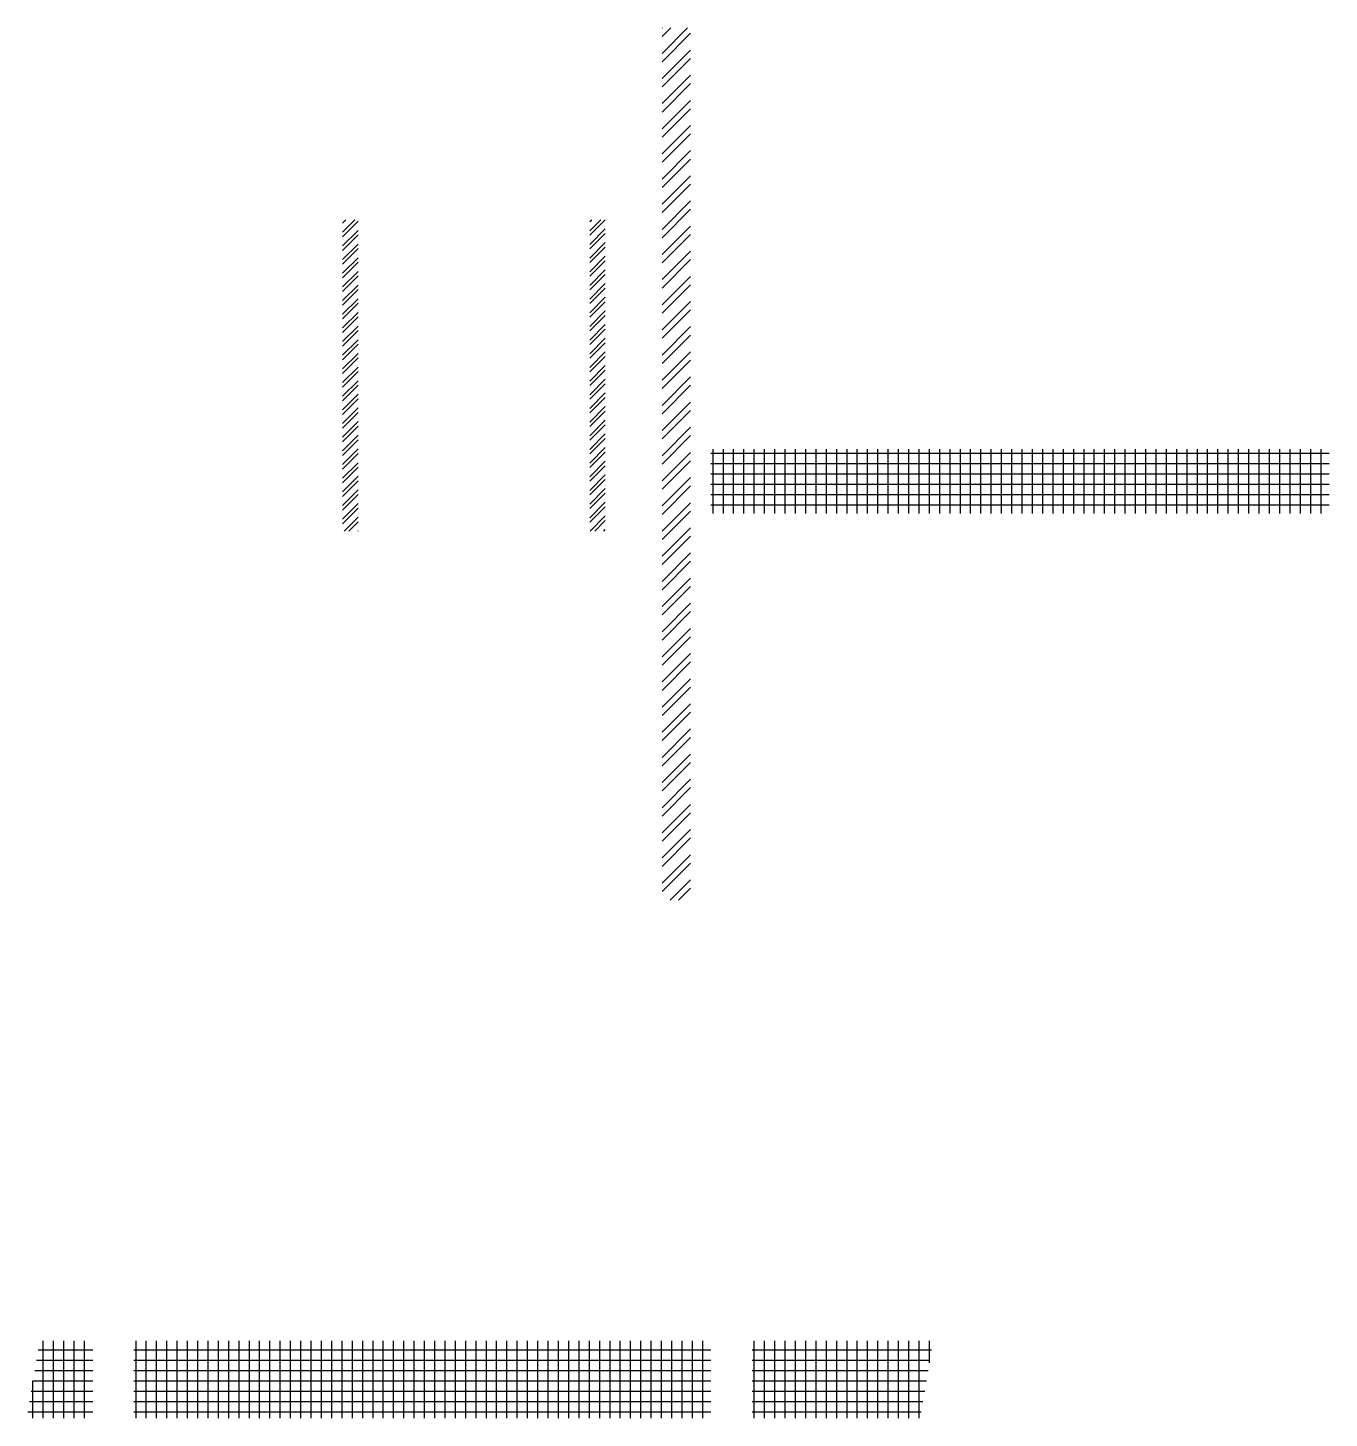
# Paper-space layout 'Layout1' of a CAD drawing. Extents: x -542 to 3071708, y -2912 to 2371007.
# Drawn here: x 1037489 to 1668979, y 255617 to 930078 of the extents above; entities that cross this region are included whole.
import ezdxf

# ---------------------------------------------------------------- set-up
doc = ezdxf.new("R2010")
doc.units = 0
doc.header["$LTSCALE"] = 500
doc.layers.get('0').update_dxf_attribs({"linetype": 'CONTINUOUS'})
doc.layers.add('FORM', color=1, linetype='CONTINUOUS')

# ---------------------------------------------------------------- blocks, each defined once
blk = doc.blocks.new('*X')
at = {"color": 0}
for p, q in [((23804.6, 16645.1), (23923.9, 16764.4)), ((23804.6, 16733.5), (23835.5, 16764.4)), ((23804.6, 16600.9), (23954.6, 16750.9)), ((26204.6, 16658.6), (26310.4, 16764.4)), ((26204.6, 16614.4), (26354.6, 16764.4)), ((26204.6, 16747), (26222, 16764.4)), ((23804.6, 16512.5), (23954.6, 16662.5)), ((26204.6, 16526.1), (26354.6, 16676.1)), ((23804.6, 16468.3), (23954.6, 16618.3)), ((26204.6, 16481.9), (26354.6, 16631.9)), ((23804.6, 16380), (23954.6, 16530)), ((26204.6, 16393.5), (26354.6, 16543.5)), ((26204.6, 16349.3), (26354.6, 16499.3)), ((23804.6, 16335.8), (23954.6, 16485.8)), ((23804.6, 16247.4), (23954.6, 16397.4)), ((23804.6, 16203.2), (23954.6, 16353.2)), ((26204.6, 16260.9), (26354.6, 16410.9)), ((26204.6, 16216.7), (26354.6, 16366.7)), ((26204.6, 16128.3), (26354.6, 16278.3)), ((23804.6, 16114.8), (23954.6, 16264.8)), ((23804.6, 16070.6), (23954.6, 16220.6)), ((26204.6, 16084.1), (26354.6, 16234.1)), ((23804.6, 15982.2), (23954.6, 16132.2)), ((26204.6, 15995.7), (26354.6, 16145.7)), ((23804.6, 15938), (23954.6, 16088)), ((26204.6, 15951.5), (26354.6, 16101.5)), ((23804.6, 15849.6), (23954.6, 15999.6)), ((26204.6, 15863.1), (26354.6, 16013.1)), ((23804.6, 15805.4), (23954.6, 15955.4)), ((26204.6, 15819), (26354.6, 15969)), ((23804.6, 15717), (23954.6, 15867)), ((26204.6, 15730.6), (26354.6, 15880.6)), ((26204.6, 15686.4), (26354.6, 15836.4)), ((23804.6, 15672.9), (23954.6, 15822.9)), ((23804.6, 15584.5), (23954.6, 15734.5)), ((23804.6, 15540.3), (23954.6, 15690.3)), ((26204.6, 15598), (26354.6, 15748)), ((26204.6, 15553.8), (26354.6, 15703.8)), ((26204.6, 15465.4), (26354.6, 15615.4)), ((23804.6, 15451.9), (23954.6, 15601.9)), ((23804.6, 15407.7), (23954.6, 15557.7)), ((26204.6, 15421.2), (26354.6, 15571.2)), ((23804.6, 15319.3), (23954.6, 15469.3)), ((26204.6, 15332.8), (26354.6, 15482.8)), ((23804.6, 15275.1), (23954.6, 15425.1)), ((26204.6, 15288.6), (26354.6, 15438.6)), ((23804.6, 15186.7), (23954.6, 15336.7)), ((26204.6, 15200.2), (26354.6, 15350.2)), ((23804.6, 15142.5), (23954.6, 15292.5)), ((26204.6, 15156), (26354.6, 15306)), ((23804.6, 15054.1), (23954.6, 15204.1)), ((26204.6, 15067.7), (26354.6, 15217.7)), ((23804.6, 15009.9), (23954.6, 15159.9)), ((26204.6, 15023.5), (26354.6, 15173.5)), ((23804.6, 14921.6), (23954.6, 15071.6)), ((26204.6, 14935.1), (26354.6, 15085.1)), ((26204.6, 14890.9), (26354.6, 15040.9)), ((23804.6, 14877.4), (23954.6, 15027.4)), ((23804.6, 14789), (23954.6, 14939)), ((23804.6, 14744.8), (23954.6, 14894.8)), ((26204.6, 14802.5), (26354.6, 14952.5)), ((26204.6, 14758.3), (26354.6, 14908.3)), ((26204.6, 14669.9), (26354.6, 14819.9)), ((23804.6, 14656.4), (23954.6, 14806.4)), ((23804.6, 14612.2), (23954.6, 14762.2)), ((26204.6, 14625.7), (26354.6, 14775.7)), ((23804.6, 14523.8), (23954.6, 14673.8)), ((26204.6, 14537.3), (26354.6, 14687.3)), ((23804.6, 14479.6), (23954.6, 14629.6)), ((26204.6, 14493.1), (26354.6, 14643.1)), ((23804.6, 14391.2), (23954.6, 14541.2)), ((26204.6, 14404.7), (26354.6, 14554.7)), ((27400, 13915.3), (27400, 14540.3)), ((27500, 13915.3), (27500, 14540.3)), ((27600, 13915.3), (27600, 14540.3)), ((27700, 13915.3), (27700, 14540.3)), ((27800, 13915.3), (27800, 14540.3)), ((27900, 13915.3), (27900, 14540.3)), ((28000, 13915.3), (28000, 14540.3)), ((28100, 13915.3), (28100, 14540.3)), ((28200, 13915.3), (28200, 14540.3)), ((28300, 13915.3), (28300, 14540.3)), ((28400, 13915.3), (28400, 14540.3)), ((28500, 13915.3), (28500, 14540.3)), ((28600, 13915.3), (28600, 14540.3)), ((28700, 13915.3), (28700, 14540.3)), ((28800, 13915.3), (28800, 14540.3)), ((28900, 13915.3), (28900, 14540.3)), ((29000, 13915.3), (29000, 14540.3)), ((29100, 13915.3), (29100, 14540.3)), ((29200, 13915.3), (29200, 14540.3)), ((29300, 13915.3), (29300, 14540.3)), ((29400, 13915.3), (29400, 14540.3)), ((29500, 13915.3), (29500, 14540.3)), ((29600, 13915.3), (29600, 14540.3)), ((29700, 13915.3), (29700, 14540.3)), ((29800, 13915.3), (29800, 14540.3)), ((29900, 13915.3), (29900, 14540.3)), ((30000, 13915.3), (30000, 14540.3)), ((30100, 13915.3), (30100, 14540.3)), ((30200, 13915.3), (30200, 14540.3)), ((30300, 13915.3), (30300, 14540.3)), ((30400, 13915.3), (30400, 14540.3)), ((30500, 13915.3), (30500, 14540.3)), ((30600, 13915.3), (30600, 14540.3)), ((30700, 13915.3), (30700, 14540.3)), ((30800, 13915.3), (30800, 14540.3)), ((30900, 13915.3), (30900, 14540.3)), ((31000, 13915.3), (31000, 14540.3)), ((31100, 13915.3), (31100, 14540.3)), ((31200, 13915.3), (31200, 14540.3)), ((31300, 13915.3), (31300, 14540.3)), ((31400, 13915.3), (31400, 14540.3)), ((31500, 13915.3), (31500, 14540.3)), ((31600, 13915.3), (31600, 14540.3)), ((31700, 13915.3), (31700, 14540.3)), ((31800, 13915.3), (31800, 14540.3)), ((31900, 13915.3), (31900, 14540.3)), ((32000, 13915.3), (32000, 14540.3)), ((32100, 13915.3), (32100, 14540.3)), ((32200, 13915.3), (32200, 14540.3)), ((32300, 13915.3), (32300, 14540.3)), ((32400, 13915.3), (32400, 14540.3)), ((32500, 13915.3), (32500, 14540.3)), ((32600, 13915.3), (32600, 14540.3)), ((32700, 13915.3), (32700, 14540.3)), ((32800, 13915.3), (32800, 14540.3)), ((32900, 13915.3), (32900, 14540.3)), ((33000, 13915.3), (33000, 14540.3)), ((33100, 13915.3), (33100, 14540.3)), ((33200, 13915.3), (33200, 14540.3)), ((33300, 13915.3), (33300, 14540.3)), ((23804.6, 14347), (23954.6, 14497)), ((26204.6, 14360.5), (26354.6, 14510.5)), ((27379.6, 14500), (27579.6, 14500)), ((27579.6, 14500), (33379.6, 14500)), ((23804.6, 14258.6), (23954.6, 14408.6)), ((26204.6, 14272.2), (26354.6, 14422.2)), ((26204.6, 14228), (26354.6, 14378)), ((27379.6, 14400), (27579.6, 14400)), ((27579.6, 14400), (33379.6, 14400)), ((23804.6, 14214.4), (23954.6, 14364.4)), ((27379.6, 14300), (27579.6, 14300)), ((27579.6, 14300), (33379.6, 14300)), ((23804.6, 14126.1), (23954.6, 14276.1)), ((23804.6, 14081.9), (23954.6, 14231.9)), ((26204.6, 14139.6), (26354.6, 14289.6)), ((26204.6, 14095.4), (26354.6, 14245.4)), ((26204.6, 14007), (26354.6, 14157)), ((27379.6, 14200), (27579.6, 14200)), ((27579.6, 14200), (33379.6, 14200)), ((23804.6, 13993.5), (23954.6, 14143.5)), ((23804.6, 13949.3), (23954.6, 14099.3)), ((26204.6, 13962.8), (26354.6, 14112.8)), ((27379.6, 14100), (27579.6, 14100)), ((27579.6, 14100), (33379.6, 14100)), ((23804.6, 13860.9), (23954.6, 14010.9)), ((26204.6, 13874.4), (26354.6, 14024.4)), ((23804.6, 13816.7), (23954.6, 13966.7)), ((26204.6, 13830.2), (26354.6, 13980.2)), ((27379.6, 14000), (27579.6, 14000)), ((27579.6, 14000), (33379.6, 14000)), ((23820.7, 13744.4), (23954.6, 13878.3)), ((26207.2, 13744.4), (26354.6, 13891.8)), ((23864.9, 13744.4), (23954.6, 13834.1)), ((26251.4, 13744.4), (26354.6, 13847.6)), ((23953.3, 13744.4), (23954.6, 13745.7)), ((26339.8, 13744.4), (26354.6, 13759.2)), ((14613.6, 9973.2), (14748.3, 10107.9)), ((14613.6, 10105.8), (14615.7, 10107.9)), ((14613.6, 10061.6), (14659.9, 10107.9)), ((14613.6, 9929), (14763.6, 10079)), ((14613.6, 9840.6), (14763.6, 9990.6)), ((14613.6, 9796.4), (14763.6, 9946.4)), ((14613.6, 9708), (14763.6, 9858)), ((14613.6, 9663.8), (14763.6, 9813.8)), ((14613.6, 9575.5), (14763.6, 9725.5)), ((14613.6, 9531.3), (14763.6, 9681.3)), ((14613.6, 9442.9), (14763.6, 9592.9)), ((14613.6, 9398.7), (14763.6, 9548.7)), ((14613.6, 9310.3), (14763.6, 9460.3)), ((14613.6, 9266.1), (14763.6, 9416.1)), ((14613.6, 9177.7), (14763.6, 9327.7)), ((14613.6, 9133.5), (14763.6, 9283.5)), ((14613.6, 9045.1), (14763.6, 9195.1)), ((14613.6, 9000.9), (14763.6, 9150.9)), ((14613.6, 8912.5), (14763.6, 9062.5)), ((14613.6, 8868.4), (14763.6, 9018.4)), ((14613.6, 8780), (14763.6, 8930)), ((14613.6, 8735.8), (14763.6, 8885.8)), ((14613.6, 8647.4), (14763.6, 8797.4)), ((14613.6, 8603.2), (14763.6, 8753.2)), ((14613.6, 8514.8), (14763.6, 8664.8)), ((14613.6, 8470.6), (14763.6, 8620.6)), ((14613.6, 8382.2), (14763.6, 8532.2)), ((14613.6, 8338), (14763.6, 8488)), ((14613.6, 8249.6), (14763.6, 8399.6)), ((14613.6, 8205.4), (14763.6, 8355.4)), ((14613.6, 8117), (14763.6, 8267)), ((14613.6, 8072.9), (14763.6, 8222.9)), ((14613.6, 7984.5), (14763.6, 8134.5)), ((14613.6, 7940.3), (14763.6, 8090.3)), ((14613.6, 7851.9), (14763.6, 8001.9)), ((14613.6, 7807.7), (14763.6, 7957.7)), ((14613.6, 7719.3), (14763.6, 7869.3)), ((14613.6, 7675.1), (14763.6, 7825.1)), ((14613.6, 7586.7), (14763.6, 7736.7)), ((14613.6, 7542.5), (14763.6, 7692.5)), ((14613.6, 7454.1), (14763.6, 7604.1)), ((14613.6, 7409.9), (14763.6, 7559.9)), ((14613.6, 7321.6), (14763.6, 7471.6)), ((14613.6, 7277.4), (14763.6, 7427.4)), ((14613.6, 7189), (14763.6, 7339)), ((14613.6, 7144.8), (14763.6, 7294.8)), ((14613.6, 7056.4), (14763.6, 7206.4)), ((14613.6, 7012.2), (14763.6, 7162.2)), ((14613.6, 6923.8), (14763.6, 7073.8)), ((14613.6, 6879.6), (14763.6, 7029.6)), ((14613.6, 6791.2), (14763.6, 6941.2)), ((14613.6, 6747), (14763.6, 6897)), ((14613.6, 6658.6), (14763.6, 6808.6)), ((14613.6, 6614.4), (14763.6, 6764.4)), ((14613.6, 6526.1), (14763.6, 6676.1)), ((14613.6, 6481.9), (14763.6, 6631.9)), ((14613.6, 6393.5), (14763.6, 6543.5)), ((14613.6, 6349.3), (14763.6, 6499.3)), ((14613.6, 6260.9), (14763.6, 6410.9)), ((14613.6, 6216.7), (14763.6, 6366.7)), ((14613.6, 6128.3), (14763.6, 6278.3)), ((14613.6, 6084.1), (14763.6, 6234.1)), ((14613.6, 5995.7), (14763.6, 6145.7)), ((14613.6, 5951.5), (14763.6, 6101.5)), ((14613.6, 5863.1), (14763.6, 6013.1)), ((14613.6, 5819), (14763.6, 5969)), ((14613.6, 5730.6), (14763.6, 5880.6)), ((20900, 5138.3), (20900, 5888.3)), ((21000, 5138.3), (21000, 5888.3)), ((21100, 5138.3), (21100, 5888.3)), ((21200, 5138.3), (21200, 5888.3)), ((21300, 5138.3), (21300, 5888.3)), ((21800, 5138.3), (21800, 5888.3)), ((21900, 5138.3), (21900, 5888.3)), ((22000, 5138.3), (22000, 5888.3)), ((22100, 5138.3), (22100, 5888.3)), ((22200, 5138.3), (22200, 5888.3)), ((22300, 5138.3), (22300, 5888.3)), ((22400, 5138.3), (22400, 5888.3)), ((22500, 5138.3), (22500, 5888.3)), ((22600, 5138.3), (22600, 5888.3)), ((22700, 5138.3), (22700, 5888.3)), ((22800, 5138.3), (22800, 5888.3)), ((22900, 5138.3), (22900, 5888.3)), ((23000, 5138.3), (23000, 5888.3)), ((23100, 5138.3), (23100, 5888.3)), ((23200, 5138.3), (23200, 5888.3)), ((23300, 5138.3), (23300, 5888.3)), ((23400, 5138.3), (23400, 5888.3)), ((23500, 5138.3), (23500, 5888.3)), ((23600, 5138.3), (23600, 5888.3)), ((23700, 5138.3), (23700, 5888.3)), ((23800, 5138.3), (23800, 5888.3)), ((23900, 5138.3), (23900, 5888.3)), ((24000, 5138.3), (24000, 5888.3)), ((24100, 5138.3), (24100, 5888.3)), ((24200, 5138.3), (24200, 5888.3)), ((24300, 5138.3), (24300, 5888.3)), ((24400, 5138.3), (24400, 5888.3)), ((24500, 5138.3), (24500, 5888.3)), ((24600, 5138.3), (24600, 5888.3)), ((24700, 5138.3), (24700, 5888.3)), ((24800, 5138.3), (24800, 5888.3)), ((24900, 5138.3), (24900, 5888.3)), ((25000, 5138.3), (25000, 5888.3)), ((25100, 5138.3), (25100, 5888.3)), ((25200, 5138.3), (25200, 5888.3)), ((25300, 5138.3), (25300, 5888.3)), ((25400, 5138.3), (25400, 5888.3)), ((25500, 5138.3), (25500, 5888.3)), ((25600, 5138.3), (25600, 5888.3)), ((25700, 5138.3), (25700, 5888.3)), ((25800, 5138.3), (25800, 5888.3)), ((25900, 5138.3), (25900, 5888.3)), ((26000, 5138.3), (26000, 5888.3)), ((26100, 5138.3), (26100, 5888.3)), ((26200, 5138.3), (26200, 5888.3)), ((26300, 5138.3), (26300, 5888.3)), ((26400, 5138.3), (26400, 5888.3)), ((26500, 5138.3), (26500, 5888.3)), ((26600, 5138.3), (26600, 5888.3)), ((26700, 5138.3), (26700, 5888.3)), ((26800, 5138.3), (26800, 5888.3)), ((26900, 5138.3), (26900, 5888.3)), ((27000, 5138.3), (27000, 5888.3)), ((27100, 5138.3), (27100, 5888.3)), ((27200, 5138.3), (27200, 5888.3)), ((27300, 5138.3), (27300, 5888.3)), ((27800, 5138.3), (27800, 5888.3)), ((27900, 5138.3), (27900, 5888.3)), ((28000, 5138.3), (28000, 5888.3)), ((28100, 5138.3), (28100, 5888.3)), ((28200, 5138.3), (28200, 5888.3)), ((28300, 5138.3), (28300, 5888.3)), ((28400, 5138.3), (28400, 5888.3)), ((28500, 5138.3), (28500, 5888.3)), ((28600, 5138.3), (28600, 5888.3)), ((28700, 5138.3), (28700, 5888.3)), ((28800, 5138.3), (28800, 5888.3)), ((28900, 5138.3), (28900, 5888.3)), ((29000, 5138.3), (29000, 5888.3)), ((29100, 5138.3), (29100, 5888.3)), ((29200, 5138.3), (29200, 5888.3)), ((29300, 5138.3), (29300, 5888.3)), ((29400, 5138.3), (29400, 5888.3)), ((29500, 5677), (29500, 5888.3)), ((14613.6, 5686.4), (14763.6, 5836.4)), ((20849.9, 5800), (21379.6, 5800)), ((21779.6, 5800), (27379.6, 5800)), ((27779.6, 5800), (29520.5, 5800)), ((14613.6, 5598), (14763.6, 5748)), ((14613.6, 5553.8), (14763.6, 5703.8)), ((20833.2, 5700), (21379.6, 5700)), ((21779.6, 5700), (27379.6, 5700)), ((27779.6, 5700), (29503.8, 5700)), ((14656.1, 5507.9), (14763.6, 5615.4)), ((20816.5, 5600), (21379.6, 5600)), ((21779.6, 5600), (27379.6, 5600)), ((27779.6, 5600), (29487.2, 5600)), ((14700.3, 5507.9), (14763.6, 5571.2)), ((20799.8, 5500), (21379.6, 5500)), ((20800, 5138.3), (20800, 5501.1)), ((21779.6, 5500), (27379.6, 5500)), ((27779.6, 5500), (29470.5, 5500)), ((20783.1, 5400), (21379.6, 5400)), ((21779.6, 5400), (27379.6, 5400)), ((27779.6, 5400), (29453.8, 5400)), ((20766.5, 5300), (21379.6, 5300)), ((21779.6, 5300), (27379.6, 5300)), ((27779.6, 5300), (29437.1, 5300)), ((20749.8, 5200), (21379.6, 5200)), ((21779.6, 5200), (27379.6, 5200)), ((27779.6, 5200), (29420.4, 5200))]:
    blk.add_line(p, q, dxfattribs=at)

psp = doc.layouts.get("Layout1")

# ---------------------------------------------------------------- block references
at = {"color": 0, "xscale": 50, "yscale": 50, "zscale": 50}
psp.add_blockref('*X', (0, -1298), dxfattribs=at)
at = {"layer": 'FORM', "color": 0, "xscale": 92, "yscale": 92, "zscale": 92}
psp.add_blockref('*X', (786, 150), dxfattribs=at)

doc.saveas('drawing.dxf')
